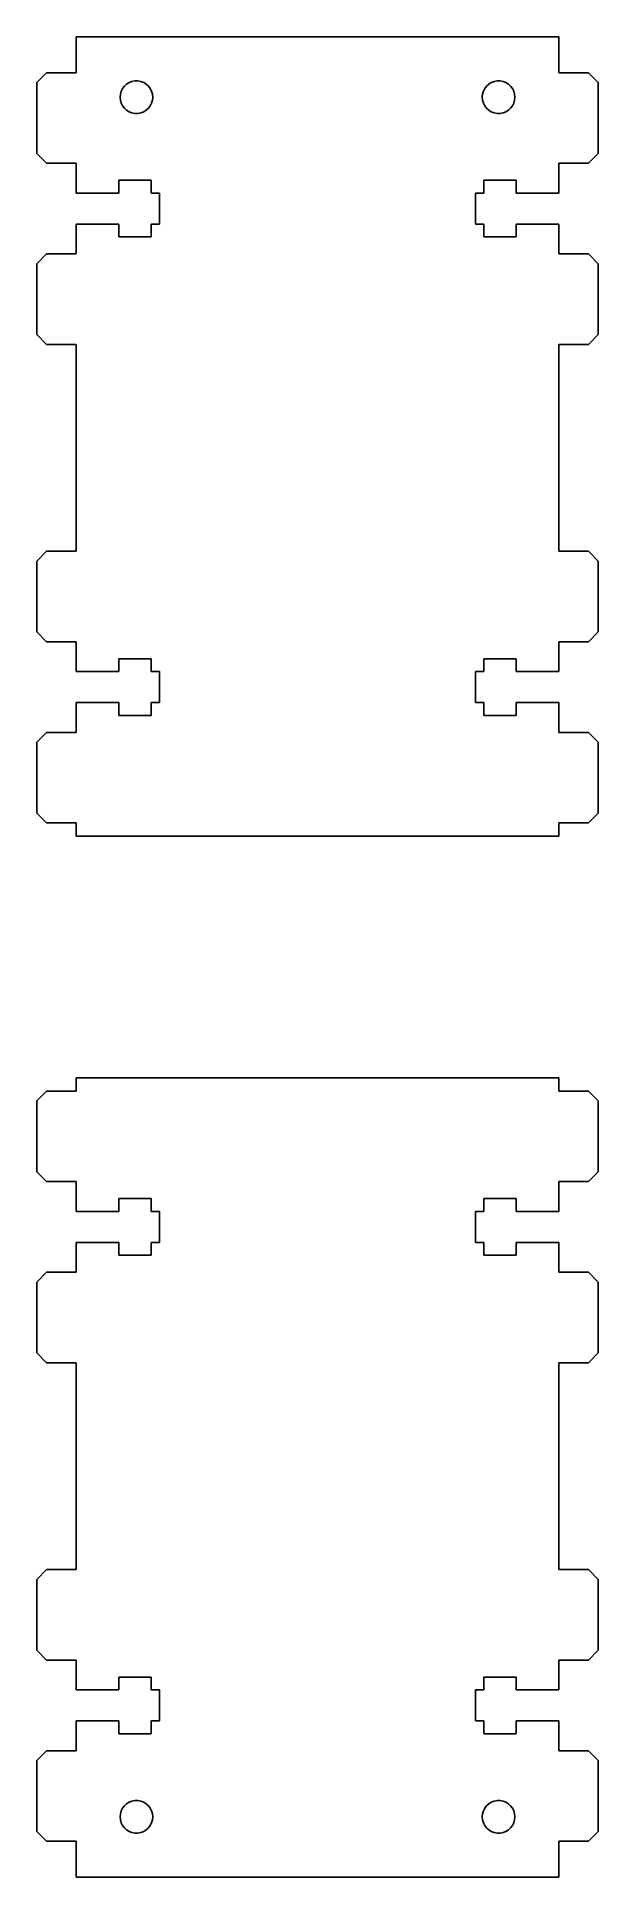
# Model space of a CAD drawing. Header units: metres. Extents: x -46 to 46, y -152 to 152.
import ezdxf

# ---------------------------------------------------------------- set-up
doc = ezdxf.new("R2010")
doc.units = ezdxf.units.M

msp = doc.modelspace()

# ---------------------------------------------------------------- linework, layer by layer
for p, q in [((40, 152.4), (-40, 152.4)), ((-40, 152.4), (-40, 146.452)), ((40, 146.452), (40, 152.4)), ((-44.875, 146.452), (-46.5, 144.827)), ((-40, 146.452), (-44.875, 146.452)), ((44.875, 146.452), (40, 146.452)), ((46.5, 144.827), (44.875, 146.452)), ((-46.5, 144.827), (-46.5, 133.077)), ((-32.654, 142.896), (-32.5177, 143.375)), ((-32.5177, 143.375), (-32.2956, 143.821)), ((-32.2956, 143.821), (-31.9953, 144.219)), ((-31.9953, 144.219), (-31.6271, 144.555)), ((-31.6271, 144.555), (-31.2035, 144.817)), ((-31.2035, 144.817), (-30.7389, 144.997)), ((-30.7389, 144.997), (-30.2491, 145.088)), ((-30.2491, 145.088), (-29.7509, 145.088)), ((-29.7509, 145.088), (-29.2611, 144.997)), ((-29.2611, 144.997), (-28.7965, 144.817)), ((-28.7965, 144.817), (-28.3729, 144.555)), ((-28.3729, 144.555), (-28.0047, 144.219)), ((-28.0047, 144.219), (-27.7044, 143.821)), ((-27.7044, 143.821), (-27.4823, 143.375)), ((-27.4823, 143.375), (-27.346, 142.896)), ((27.346, 142.896), (27.4823, 143.375)), ((27.4823, 143.375), (27.7044, 143.821)), ((27.7044, 143.821), (28.0047, 144.219)), ((28.0047, 144.219), (28.3729, 144.555)), ((28.3729, 144.555), (28.7965, 144.817)), ((28.7965, 144.817), (29.2611, 144.997)), ((29.2611, 144.997), (29.7509, 145.088)), ((29.7509, 145.088), (30.2491, 145.088)), ((30.2491, 145.088), (30.7389, 144.997)), ((30.7389, 144.997), (31.2035, 144.817)), ((31.2035, 144.817), (31.6271, 144.555)), ((31.6271, 144.555), (31.9953, 144.219)), ((31.9953, 144.219), (32.2956, 143.821)), ((32.2956, 143.821), (32.5177, 143.375)), ((32.5177, 143.375), (32.654, 142.896)), ((46.5, 133.077), (46.5, 144.827)), ((-32.7, 142.4), (-32.654, 142.896)), ((-32.654, 141.904), (-32.7, 142.4)), ((-32.5177, 141.425), (-32.654, 141.904)), ((-32.2956, 140.979), (-32.5177, 141.425)), ((-31.9953, 140.581), (-32.2956, 140.979)), ((-31.6271, 140.245), (-31.9953, 140.581)), ((-31.2035, 139.983), (-31.6271, 140.245)), ((-28.3729, 140.245), (-28.7965, 139.983)), ((-28.0047, 140.581), (-28.3729, 140.245)), ((-27.7044, 140.979), (-28.0047, 140.581)), ((-27.4823, 141.425), (-27.7044, 140.979)), ((-27.346, 141.904), (-27.4823, 141.425)), ((-27.346, 142.896), (-27.3, 142.4)), ((-27.3, 142.4), (-27.346, 141.904)), ((27.3, 142.4), (27.346, 142.896)), ((27.346, 141.904), (27.3, 142.4)), ((27.4823, 141.425), (27.346, 141.904)), ((27.7044, 140.979), (27.4823, 141.425)), ((28.0047, 140.581), (27.7044, 140.979)), ((28.3729, 140.245), (28.0047, 140.581)), ((28.7965, 139.983), (28.3729, 140.245)), ((31.6271, 140.245), (31.2035, 139.983)), ((31.9953, 140.581), (31.6271, 140.245)), ((32.2956, 140.979), (31.9953, 140.581)), ((32.5177, 141.425), (32.2956, 140.979)), ((32.654, 141.904), (32.5177, 141.425)), ((32.654, 142.896), (32.7, 142.4)), ((32.7, 142.4), (32.654, 141.904)), ((-30.7389, 139.803), (-31.2035, 139.983)), ((-30.2491, 139.712), (-30.7389, 139.803)), ((-29.7509, 139.712), (-30.2491, 139.712)), ((-29.2611, 139.803), (-29.7509, 139.712)), ((-28.7965, 139.983), (-29.2611, 139.803)), ((29.2611, 139.803), (28.7965, 139.983)), ((29.7509, 139.712), (29.2611, 139.803)), ((30.2491, 139.712), (29.7509, 139.712)), ((30.7389, 139.803), (30.2491, 139.712)), ((31.2035, 139.983), (30.7389, 139.803)), ((-46.5, 133.077), (-44.875, 131.452)), ((-44.875, 131.452), (-40, 131.452)), ((-40, 131.452), (-40, 126.515)), ((40, 126.515), (40, 131.452)), ((40, 131.452), (44.875, 131.452)), ((44.875, 131.452), (46.5, 133.077)), ((-32.9375, 126.515), (-32.9375, 128.652)), ((-32.9375, 128.652), (-27.5625, 128.652)), ((-27.5625, 128.652), (-27.5625, 126.515)), ((27.5625, 126.515), (27.5625, 128.652)), ((27.5625, 128.652), (32.9375, 128.652)), ((32.9375, 128.652), (32.9375, 126.515)), ((-40, 126.515), (-32.9375, 126.515)), ((-27.5625, 126.515), (-26.1875, 126.515)), ((-26.1875, 126.515), (-26.1875, 121.389)), ((26.1875, 121.389), (26.1875, 126.515)), ((26.1875, 126.515), (27.5625, 126.515)), ((32.9375, 126.515), (40, 126.515)), ((-32.9375, 121.389), (-40, 121.389)), ((-40, 121.389), (-40, 116.452)), ((-32.9375, 119.252), (-32.9375, 121.389)), ((-27.5625, 119.252), (-32.9375, 119.252)), ((-26.1875, 121.389), (-27.5625, 121.389)), ((-27.5625, 121.389), (-27.5625, 119.252)), ((27.5625, 121.389), (26.1875, 121.389)), ((27.5625, 119.252), (27.5625, 121.389)), ((32.9375, 119.252), (27.5625, 119.252)), ((40, 121.389), (32.9375, 121.389)), ((32.9375, 121.389), (32.9375, 119.252)), ((40, 116.452), (40, 121.389)), ((-44.875, 116.452), (-46.5, 114.827)), ((-40, 116.452), (-44.875, 116.452)), ((44.875, 116.452), (40, 116.452)), ((46.5, 114.827), (44.875, 116.452)), ((-46.5, 114.827), (-46.5, 103.077)), ((46.5, 103.077), (46.5, 114.827)), ((-46.5, 103.077), (-44.875, 101.452)), ((-44.875, 101.452), (-40, 101.452)), ((-40, 101.452), (-40, 67.204)), ((40, 67.204), (40, 101.452)), ((40, 101.452), (44.875, 101.452)), ((44.875, 101.452), (46.5, 103.077)), ((-44.875, 67.204), (-46.5, 65.579)), ((-40, 67.204), (-44.875, 67.204)), ((44.875, 67.204), (40, 67.204)), ((46.5, 65.579), (44.875, 67.204)), ((-46.5, 65.579), (-46.5, 53.829)), ((46.5, 53.829), (46.5, 65.579)), ((-46.5, 53.829), (-44.875, 52.204)), ((-44.875, 52.204), (-40, 52.204)), ((-40, 52.204), (-40, 47.267)), ((40, 47.267), (40, 52.204)), ((40, 52.204), (44.875, 52.204)), ((44.875, 52.204), (46.5, 53.829)), ((-32.9375, 47.267), (-32.9375, 49.404)), ((-32.9375, 49.404), (-27.5625, 49.404)), ((-27.5625, 49.404), (-27.5625, 47.267)), ((27.5625, 47.267), (27.5625, 49.404)), ((27.5625, 49.404), (32.9375, 49.404)), ((32.9375, 49.404), (32.9375, 47.267)), ((-40, 47.267), (-32.9375, 47.267)), ((-27.5625, 47.267), (-26.1875, 47.267)), ((-26.1875, 47.267), (-26.1875, 42.141)), ((26.1875, 42.141), (26.1875, 47.267)), ((26.1875, 47.267), (27.5625, 47.267)), ((32.9375, 47.267), (40, 47.267)), ((-32.9375, 42.141), (-40, 42.141)), ((-40, 42.141), (-40, 37.204)), ((-32.9375, 40.004), (-32.9375, 42.141)), ((-27.5625, 40.004), (-32.9375, 40.004)), ((-26.1875, 42.141), (-27.5625, 42.141)), ((-27.5625, 42.141), (-27.5625, 40.004)), ((27.5625, 42.141), (26.1875, 42.141)), ((27.5625, 40.004), (27.5625, 42.141)), ((32.9375, 40.004), (27.5625, 40.004)), ((40, 42.141), (32.9375, 42.141)), ((32.9375, 42.141), (32.9375, 40.004)), ((40, 37.204), (40, 42.141)), ((-44.875, 37.204), (-46.5, 35.579)), ((-40, 37.204), (-44.875, 37.204)), ((44.875, 37.204), (40, 37.204)), ((46.5, 35.579), (44.875, 37.204)), ((-46.5, 35.579), (-46.5, 23.829)), ((46.5, 23.829), (46.5, 35.579)), ((-46.5, 23.829), (-44.875, 22.204)), ((-44.875, 22.204), (-40, 22.204)), ((-40, 22.204), (-40, 20)), ((40, 22.204), (44.875, 22.204)), ((40, 20), (40, 22.204)), ((44.875, 22.204), (46.5, 23.829)), ((-40, 20), (40, 20)), ((40, -20), (-40, -20)), ((-40, -20), (-40, -22.204)), ((40, -22.204), (40, -20)), ((-44.875, -22.204), (-46.5, -23.829)), ((-46.5, -23.829), (-46.5, -35.579)), ((-40, -22.204), (-44.875, -22.204)), ((44.875, -22.204), (40, -22.204)), ((46.5, -23.829), (44.875, -22.204)), ((46.5, -35.579), (46.5, -23.829)), ((-46.5, -35.579), (-44.875, -37.204)), ((44.875, -37.204), (46.5, -35.579)), ((-44.875, -37.204), (-40, -37.204)), ((-40, -37.204), (-40, -42.141)), ((40, -42.141), (40, -37.204)), ((40, -37.204), (44.875, -37.204)), ((-40, -42.141), (-32.9375, -42.141)), ((-32.9375, -42.141), (-32.9375, -40.004)), ((-32.9375, -40.004), (-27.5625, -40.004)), ((-27.5625, -40.004), (-27.5625, -42.141)), ((-27.5625, -42.141), (-26.1875, -42.141)), ((-26.1875, -42.141), (-26.1875, -47.267)), ((26.1875, -47.267), (26.1875, -42.141)), ((26.1875, -42.141), (27.5625, -42.141)), ((27.5625, -42.141), (27.5625, -40.004)), ((27.5625, -40.004), (32.9375, -40.004)), ((32.9375, -40.004), (32.9375, -42.141)), ((32.9375, -42.141), (40, -42.141)), ((-32.9375, -47.267), (-40, -47.267)), ((-40, -47.267), (-40, -52.204)), ((-32.9375, -49.404), (-32.9375, -47.267)), ((-26.1875, -47.267), (-27.5625, -47.267)), ((-27.5625, -47.267), (-27.5625, -49.404)), ((27.5625, -47.267), (26.1875, -47.267)), ((27.5625, -49.404), (27.5625, -47.267)), ((40, -47.267), (32.9375, -47.267)), ((32.9375, -47.267), (32.9375, -49.404)), ((40, -52.204), (40, -47.267)), ((-27.5625, -49.404), (-32.9375, -49.404)), ((32.9375, -49.404), (27.5625, -49.404)), ((-44.875, -52.204), (-46.5, -53.829)), ((-46.5, -53.829), (-46.5, -65.579)), ((-40, -52.204), (-44.875, -52.204)), ((44.875, -52.204), (40, -52.204)), ((46.5, -53.829), (44.875, -52.204)), ((46.5, -65.579), (46.5, -53.829)), ((-46.5, -65.579), (-44.875, -67.204)), ((44.875, -67.204), (46.5, -65.579)), ((-44.875, -67.204), (-40, -67.204)), ((-40, -67.204), (-40, -101.452)), ((40, -101.452), (40, -67.204)), ((40, -67.204), (44.875, -67.204)), ((-44.875, -101.452), (-46.5, -103.077)), ((-46.5, -103.077), (-46.5, -114.827)), ((-40, -101.452), (-44.875, -101.452)), ((44.875, -101.452), (40, -101.452)), ((46.5, -103.077), (44.875, -101.452)), ((46.5, -114.827), (46.5, -103.077)), ((-46.5, -114.827), (-44.875, -116.452)), ((44.875, -116.452), (46.5, -114.827)), ((-44.875, -116.452), (-40, -116.452)), ((-40, -116.452), (-40, -121.389)), ((40, -121.389), (40, -116.452)), ((40, -116.452), (44.875, -116.452)), ((-40, -121.389), (-32.9375, -121.389)), ((-32.9375, -121.389), (-32.9375, -119.252)), ((-32.9375, -119.252), (-27.5625, -119.252)), ((-27.5625, -119.252), (-27.5625, -121.389)), ((-27.5625, -121.389), (-26.1875, -121.389)), ((-26.1875, -121.389), (-26.1875, -126.515)), ((26.1875, -126.515), (26.1875, -121.389)), ((26.1875, -121.389), (27.5625, -121.389)), ((27.5625, -121.389), (27.5625, -119.252)), ((27.5625, -119.252), (32.9375, -119.252)), ((32.9375, -119.252), (32.9375, -121.389)), ((32.9375, -121.389), (40, -121.389)), ((-32.9375, -126.515), (-40, -126.515)), ((-40, -126.515), (-40, -131.452)), ((-32.9375, -128.652), (-32.9375, -126.515)), ((-26.1875, -126.515), (-27.5625, -126.515)), ((-27.5625, -126.515), (-27.5625, -128.652)), ((27.5625, -126.515), (26.1875, -126.515)), ((27.5625, -128.652), (27.5625, -126.515)), ((40, -126.515), (32.9375, -126.515)), ((32.9375, -126.515), (32.9375, -128.652)), ((40, -131.452), (40, -126.515)), ((-27.5625, -128.652), (-32.9375, -128.652)), ((32.9375, -128.652), (27.5625, -128.652)), ((-44.875, -131.452), (-46.5, -133.077)), ((-46.5, -133.077), (-46.5, -144.827)), ((-40, -131.452), (-44.875, -131.452)), ((44.875, -131.452), (40, -131.452)), ((46.5, -133.077), (44.875, -131.452)), ((46.5, -144.827), (46.5, -133.077)), ((-31.6271, -140.245), (-31.2035, -139.983)), ((-31.2035, -139.983), (-30.7389, -139.803)), ((-30.7389, -139.803), (-30.2491, -139.712)), ((-30.2491, -139.712), (-29.7509, -139.712)), ((-29.7509, -139.712), (-29.2611, -139.803)), ((-29.2611, -139.803), (-28.7965, -139.983)), ((-28.7965, -139.983), (-28.3729, -140.245)), ((28.3729, -140.245), (28.7965, -139.983)), ((28.7965, -139.983), (29.2611, -139.803)), ((29.2611, -139.803), (29.7509, -139.712)), ((29.7509, -139.712), (30.2491, -139.712)), ((30.2491, -139.712), (30.7389, -139.803)), ((30.7389, -139.803), (31.2035, -139.983)), ((31.2035, -139.983), (31.6271, -140.245)), ((-32.7, -142.4), (-32.654, -141.904)), ((-32.654, -142.896), (-32.7, -142.4)), ((-32.654, -141.904), (-32.5177, -141.425)), ((-32.5177, -143.375), (-32.654, -142.896)), ((-32.5177, -141.425), (-32.2956, -140.979)), ((-32.2956, -140.979), (-31.9953, -140.581)), ((-31.9953, -140.581), (-31.6271, -140.245)), ((-28.3729, -140.245), (-28.0047, -140.581)), ((-28.0047, -140.581), (-27.7044, -140.979)), ((-27.7044, -140.979), (-27.4823, -141.425)), ((-27.4823, -141.425), (-27.346, -141.904)), ((-27.346, -142.896), (-27.4823, -143.375)), ((-27.346, -141.904), (-27.3, -142.4)), ((-27.3, -142.4), (-27.346, -142.896)), ((27.3, -142.4), (27.346, -141.904)), ((27.346, -142.896), (27.3, -142.4)), ((27.346, -141.904), (27.4823, -141.425)), ((27.4823, -143.375), (27.346, -142.896)), ((27.4823, -141.425), (27.7044, -140.979)), ((27.7044, -140.979), (28.0047, -140.581)), ((28.0047, -140.581), (28.3729, -140.245)), ((31.6271, -140.245), (31.9953, -140.581)), ((31.9953, -140.581), (32.2956, -140.979)), ((32.2956, -140.979), (32.5177, -141.425)), ((32.5177, -141.425), (32.654, -141.904)), ((32.654, -142.896), (32.5177, -143.375)), ((32.654, -141.904), (32.7, -142.4)), ((32.7, -142.4), (32.654, -142.896)), ((-46.5, -144.827), (-44.875, -146.452)), ((-32.2956, -143.821), (-32.5177, -143.375)), ((-31.9953, -144.219), (-32.2956, -143.821)), ((-31.6271, -144.555), (-31.9953, -144.219)), ((-31.2035, -144.817), (-31.6271, -144.555)), ((-30.7389, -144.997), (-31.2035, -144.817)), ((-30.2491, -145.088), (-30.7389, -144.997)), ((-29.7509, -145.088), (-30.2491, -145.088)), ((-29.2611, -144.997), (-29.7509, -145.088)), ((-28.7965, -144.817), (-29.2611, -144.997)), ((-28.3729, -144.555), (-28.7965, -144.817)), ((-28.0047, -144.219), (-28.3729, -144.555)), ((-27.7044, -143.821), (-28.0047, -144.219)), ((-27.4823, -143.375), (-27.7044, -143.821)), ((27.7044, -143.821), (27.4823, -143.375)), ((28.0047, -144.219), (27.7044, -143.821)), ((28.3729, -144.555), (28.0047, -144.219)), ((28.7965, -144.817), (28.3729, -144.555)), ((29.2611, -144.997), (28.7965, -144.817)), ((29.7509, -145.088), (29.2611, -144.997)), ((30.2491, -145.088), (29.7509, -145.088)), ((30.7389, -144.997), (30.2491, -145.088)), ((31.2035, -144.817), (30.7389, -144.997)), ((31.6271, -144.555), (31.2035, -144.817)), ((31.9953, -144.219), (31.6271, -144.555)), ((32.2956, -143.821), (31.9953, -144.219)), ((32.5177, -143.375), (32.2956, -143.821)), ((44.875, -146.452), (46.5, -144.827)), ((-44.875, -146.452), (-40, -146.452)), ((-40, -146.452), (-40, -152.4)), ((40, -146.452), (44.875, -146.452)), ((40, -152.4), (40, -146.452)), ((-40, -152.4), (40, -152.4))]:
    msp.add_line(p, q)

doc.saveas('drawing.dxf')
